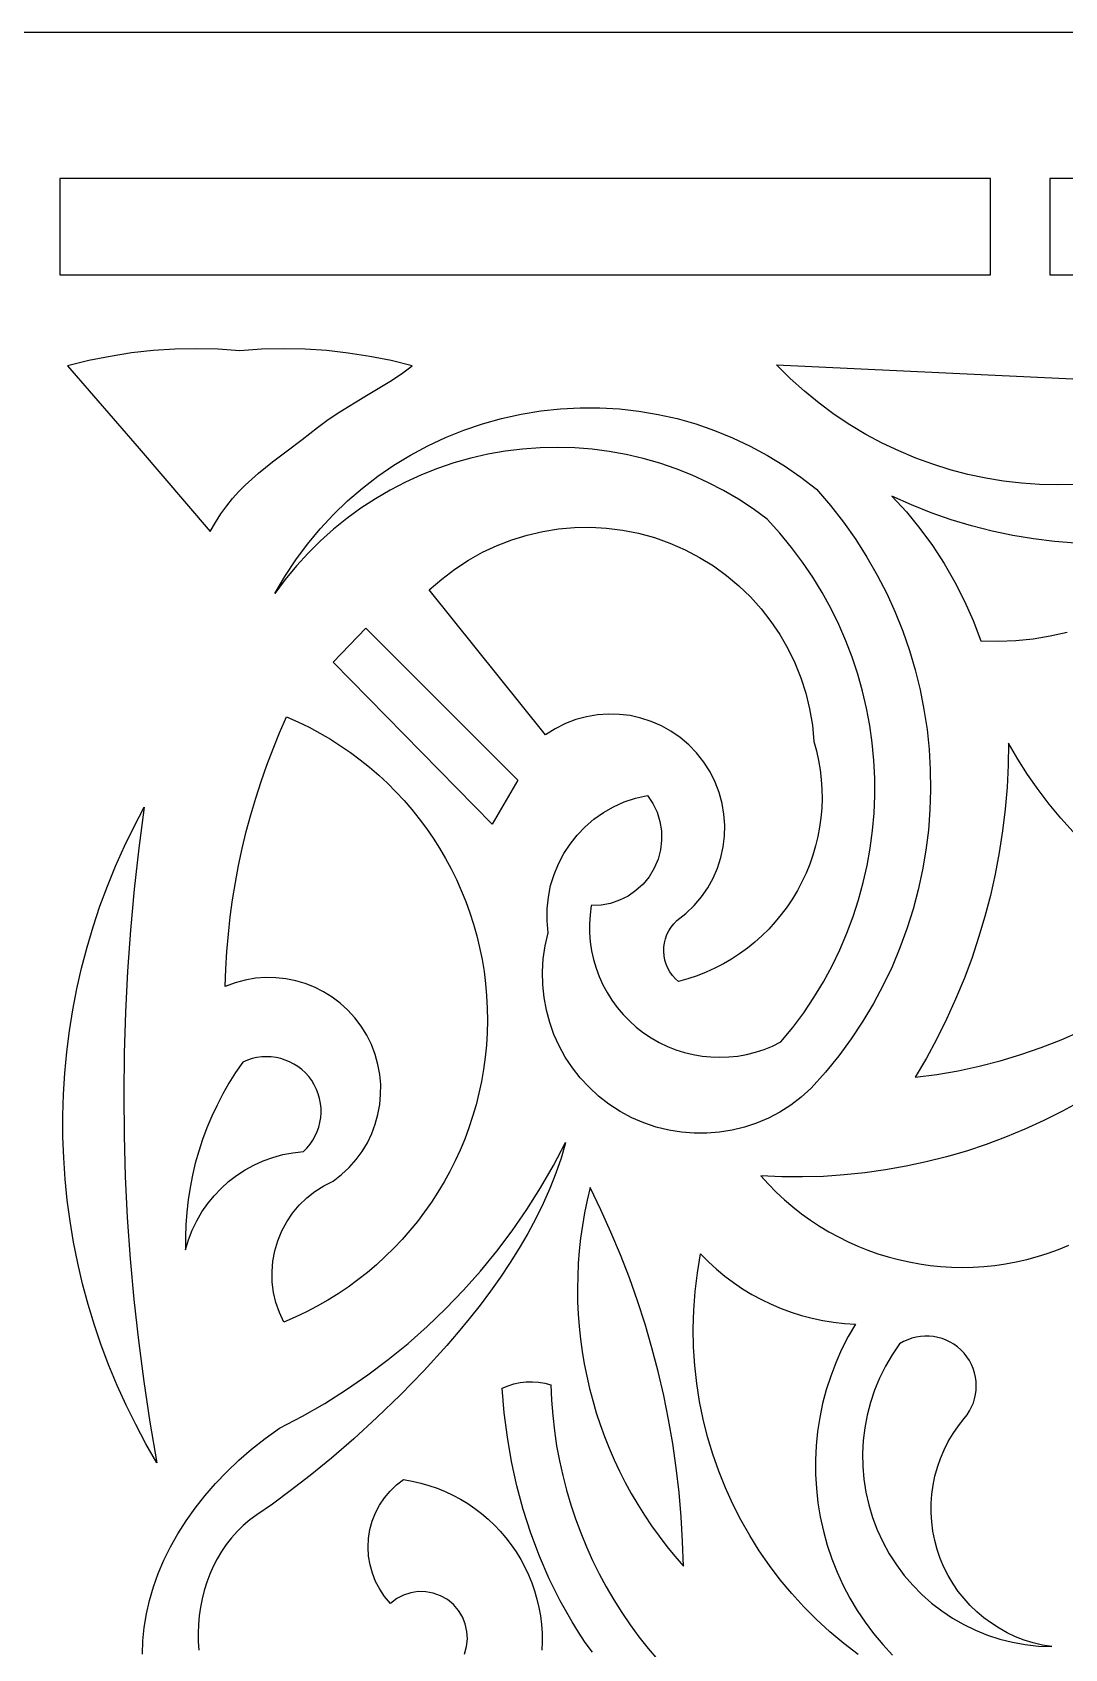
# Model space of a CAD drawing. Header units: millimetres. Extents: x 1813 to 2221, y -1379 to -1272.
# Drawn here: x 2017.4 to 2060.8, y -1339.8 to -1271.9 of the extents above; entities that cross this region are included whole.
import ezdxf

# ---------------------------------------------------------------- set-up
doc = ezdxf.new("R2010")
doc.units = ezdxf.units.MM
doc.header["$MEASUREMENT"] = 0

msp = doc.modelspace()

# ---------------------------------------------------------------- linework, layer by layer
for points in [[(1813.433594, -1271.888062), (2017.395752, -1271.888062), (2221.357666, -1271.888062)], [(2024.878418, -1292.865845), (2025.096924, -1292.478638), (2025.326904, -1292.119751), (2025.567383, -1291.786499), (2025.818115, -1291.475952), (2026.078369, -1291.185425), (2026.347412, -1290.911865), (2026.909424, -1290.404785), (2027.499512, -1289.931885), (2028.112549, -1289.470581), (2028.743652, -1288.998169), (2029.387695, -1288.491821), (2029.829346, -1288.158691), (2030.317871, -1287.833008), (2031.373291, -1287.194946), (2032.429443, -1286.557983), (2032.919189, -1286.233887), (2033.362549, -1285.902832), (2032.474609, -1285.682007), (2031.579102, -1285.501343), (2030.677002, -1285.361084), (2029.770264, -1285.261108), (2028.859863, -1285.201782), (2027.94751, -1285.183228), (2027.03418, -1285.205444), (2026.121338, -1285.268555), (2025.20874, -1285.205566), (2024.295166, -1285.18335), (2023.382568, -1285.201904), (2022.472168, -1285.26123), (2021.565186, -1285.360962), (2020.663086, -1285.501221), (2019.767334, -1285.681885), (2018.879395, -1285.902832), (2021.893311, -1289.372314), (2024.878418, -1292.865479)], [(2061.264893, -1290.885864), (2060.503174, -1290.90271), (2059.741943, -1290.884277), (2058.982178, -1290.830811), (2058.225586, -1290.742188), (2057.473145, -1290.618652), (2056.726318, -1290.460205), (2055.986328, -1290.266846), (2055.254639, -1290.038574), (2054.532715, -1289.775635), (2053.821289, -1289.478027), (2053.122314, -1289.145874), (2052.436523, -1288.779053), (2051.765625, -1288.377808), (2051.111084, -1287.942017), (2050.473633, -1287.471924), (2049.85498, -1286.967529), (2049.256592, -1286.428833), (2048.679199, -1285.855957), (2071.229736, -1286.921631)], [(2050.358398, -1291.086548), (2050.947021, -1291.769531), (2051.497314, -1292.473145), (2052.008789, -1293.196167), (2052.481689, -1293.937012), (2052.91626, -1294.694336), (2053.312256, -1295.466797), (2053.669678, -1296.25293), (2053.98877, -1297.051392), (2054.269287, -1297.860718), (2054.51123, -1298.679565), (2054.714844, -1299.50647), (2054.880127, -1300.339966), (2055.006836, -1301.178833), (2055.095215, -1302.021484), (2055.14502, -1302.866699), (2055.156738, -1303.712891), (2055.129883, -1304.558838), (2055.064697, -1305.402954), (2054.961182, -1306.243896), (2054.819336, -1307.080322), (2054.63916, -1307.910767), (2054.420898, -1308.733887), (2054.164063, -1309.548218), (2053.869141, -1310.352417), (2053.535889, -1311.14502), (2053.164307, -1311.924561), (2052.754395, -1312.689819), (2052.306396, -1313.439331), (2051.820313, -1314.171509), (2051.295898, -1314.885254), (2050.733154, -1315.578857), (2050.132568, -1316.251221), (2049.717041, -1316.625488), (2049.277588, -1316.959473), (2048.81665, -1317.25293), (2048.336914, -1317.505371), (2047.841309, -1317.716553), (2047.332275, -1317.88623), (2046.812744, -1318.014038), (2046.2854, -1318.099609), (2045.752686, -1318.142578), (2045.217529, -1318.142578), (2044.682861, -1318.099609), (2044.150879, -1318.012939), (2043.624756, -1317.882446), (2043.106934, -1317.707764), (2042.600098, -1317.488647), (2042.107178, -1317.224731), (2041.638184, -1316.920532), (2041.20166, -1316.582764), (2040.798584, -1316.213623), (2040.43042, -1315.815918), (2040.0979, -1315.39209), (2039.802002, -1314.944458), (2039.543701, -1314.47583), (2039.324219, -1313.988647), (2039.144531, -1313.485474), (2039.005371, -1312.96875), (2038.908203, -1312.44104), (2038.854004, -1311.904907), (2038.843262, -1311.362915), (2038.877686, -1310.817505), (2038.957764, -1310.27124), (2039.084961, -1309.726685), (2039.036133, -1309.215942), (2039.037842, -1308.712036), (2039.088379, -1308.217896), (2039.185547, -1307.736206), (2039.327393, -1307.269897), (2039.511963, -1306.821655), (2039.737061, -1306.394287), (2040.000732, -1305.990601), (2040.301025, -1305.613281), (2040.635986, -1305.265259), (2041.003418, -1304.949219), (2041.401611, -1304.667969), (2041.828125, -1304.424438), (2042.281494, -1304.221191), (2042.759277, -1304.061279), (2043.259766, -1303.947144), (2043.487061, -1304.29126), (2043.660645, -1304.658569), (2043.779541, -1305.042847), (2043.84375, -1305.438354), (2043.852295, -1305.838867), (2043.804932, -1306.238403), (2043.700928, -1306.630981), (2043.539795, -1307.01062), (2043.325928, -1307.363403), (2043.068359, -1307.677368), (2042.771973, -1307.949585), (2042.441895, -1308.176758), (2042.08374, -1308.355835), (2041.702393, -1308.484009), (2041.302979, -1308.557983), (2040.890869, -1308.574829), (2040.840576, -1308.960327), (2040.817627, -1309.344971), (2040.821777, -1309.727417), (2040.852295, -1310.106445), (2040.908936, -1310.480713), (2040.990967, -1310.848999), (2041.0979, -1311.209961), (2041.229248, -1311.562378), (2041.384277, -1311.904907), (2041.562744, -1312.236328), (2041.763916, -1312.55542), (2041.987549, -1312.86084), (2042.232666, -1313.151367), (2042.499268, -1313.425537), (2042.786377, -1313.682373), (2043.09375, -1313.92041), (2043.417236, -1314.136108), (2043.752197, -1314.326782), (2044.097168, -1314.49231), (2044.450684, -1314.632446), (2044.811279, -1314.747192), (2045.177979, -1314.836548), (2045.548828, -1314.900269), (2045.923096, -1314.938477), (2046.298828, -1314.950806), (2046.675049, -1314.937378), (2047.050293, -1314.897949), (2047.423096, -1314.83252), (2047.791992, -1314.741089), (2048.155762, -1314.623291), (2048.513184, -1314.47937), (2048.862793, -1314.30896), (2049.360107, -1313.702026), (2049.82373, -1313.078003), (2050.253906, -1312.437988), (2050.650635, -1311.783447), (2051.013916, -1311.115234), (2051.34375, -1310.434814), (2051.640381, -1309.743408), (2051.90332, -1309.041992), (2052.133301, -1308.331787), (2052.32959, -1307.614258), (2052.49292, -1306.890259), (2052.622803, -1306.161255), (2052.719482, -1305.428223), (2052.782959, -1304.692505), (2052.813477, -1303.955322), (2052.810791, -1303.217651), (2052.774902, -1302.480957), (2052.706055, -1301.746338), (2052.604248, -1301.014893), (2052.469238, -1300.287964), (2052.301514, -1299.566772), (2052.10083, -1298.852295), (2051.867188, -1298.145874), (2051.600586, -1297.44873), (2051.30127, -1296.761963), (2050.968994, -1296.086792), (2050.604004, -1295.424561), (2050.206299, -1294.776245), (2049.776123, -1294.143188), (2049.312988, -1293.526611), (2048.817139, -1292.927612), (2048.288818, -1292.347412), (2047.692627, -1291.910522), (2047.077881, -1291.50647), (2046.445801, -1291.135498), (2045.797852, -1290.798096), (2045.135254, -1290.494385), (2044.459229, -1290.224854), (2043.771484, -1289.989868), (2043.073242, -1289.789795), (2042.365967, -1289.624878), (2041.650635, -1289.495605), (2040.928955, -1289.402222), (2040.202148, -1289.345093), (2039.47168, -1289.324585), (2038.73877, -1289.341064), (2038.004883, -1289.394897), (2037.27124, -1289.48645), (2036.543457, -1289.615356), (2035.826416, -1289.780396), (2035.121338, -1289.980713), (2034.429443, -1290.215698), (2033.751953, -1290.484497), (2033.090088, -1290.786499), (2032.444824, -1291.120972), (2031.817383, -1291.487183), (2031.209229, -1291.884277), (2030.621338, -1292.311646), (2030.054932, -1292.768433), (2029.51123, -1293.254028), (2028.991455, -1293.7677), (2028.496582, -1294.308594), (2028.028076, -1294.876099), (2027.587158, -1295.469482), (2028.010498, -1294.746338), (2028.470703, -1294.051514), (2028.966309, -1293.386353), (2029.49585, -1292.751709), (2030.057861, -1292.148804), (2030.650635, -1291.578735), (2031.272705, -1291.04248), (2031.922607, -1290.541382), (2032.598877, -1290.076416), (2033.300049, -1289.648682), (2034.024414, -1289.259155), (2034.770508, -1288.90918), (2035.536865, -1288.599731), (2036.322021, -1288.332031), (2037.124268, -1288.106934), (2037.942383, -1287.925781), (2038.769531, -1287.790283), (2039.598389, -1287.701416), (2040.426758, -1287.658569), (2041.253418, -1287.661377), (2042.076172, -1287.709351), (2042.893311, -1287.802002), (2043.703125, -1287.938965), (2044.503662, -1288.119629), (2045.293213, -1288.34375), (2046.069824, -1288.610596), (2046.831787, -1288.9198), (2047.577393, -1289.271118), (2048.304688, -1289.663818), (2049.011719, -1290.097534), (2049.697021, -1290.571777), (2050.358398, -1291.086182)], [(2061.249023, -1293.346436), (2060.364746, -1293.279541), (2059.484375, -1293.174316), (2058.609131, -1293.030762), (2057.740234, -1292.849121), (2056.878662, -1292.629272), (2056.026123, -1292.371582), (2055.183594, -1292.07605), (2054.352539, -1291.74292), (2053.53418, -1291.372192), (2054.142578, -1292.036377), (2054.712402, -1292.731201), (2055.242676, -1293.454956), (2055.732422, -1294.205933), (2056.180176, -1294.982544), (2056.585449, -1295.782959), (2056.946777, -1296.605713), (2057.263184, -1297.44873), (2058.004883, -1297.466919), (2058.740967, -1297.439209), (2059.469971, -1297.366577), (2060.189697, -1297.249878), (2060.898193, -1297.089966)], [(2058.43335, -1301.749023), (2058.418945, -1302.67627), (2058.372803, -1303.600586), (2058.295166, -1304.52124), (2058.186035, -1305.437256), (2058.045898, -1306.348022), (2057.874756, -1307.252563), (2057.672852, -1308.150269), (2057.440674, -1309.040283), (2057.177979, -1309.921875), (2056.885498, -1310.794189), (2056.562988, -1311.656616), (2056.210938, -1312.508057), (2055.829346, -1313.348022), (2055.418701, -1314.175537), (2054.979248, -1314.98999), (2054.510986, -1315.790527), (2055.417236, -1315.671997), (2056.31543, -1315.517212), (2057.204346, -1315.326416), (2058.083008, -1315.10022), (2058.950439, -1314.839111), (2059.80542, -1314.543457), (2060.646973, -1314.213867), (2061.474365, -1313.850586)], [(2061.153809, -1305.477539), (2060.637939, -1304.909058), (2060.145996, -1304.318359), (2059.678467, -1303.706299), (2059.236816, -1303.073608), (2058.821045, -1302.420776), (2058.432617, -1301.748535)], [(2022.104736, -1304.448242), (2021.875732, -1306.165039), (2021.681885, -1307.884888), (2021.522949, -1309.6073), (2021.398926, -1311.331665), (2021.310059, -1313.057495), (2021.255859, -1314.78418), (2021.236816, -1316.511353), (2021.252686, -1318.238403), (2021.303467, -1319.964722), (2021.38916, -1321.689819), (2021.51001, -1323.413208), (2021.665527, -1325.134277), (2021.855957, -1326.852539), (2022.081299, -1328.567505), (2022.341553, -1330.278687), (2022.636719, -1331.985352), (2022.174805, -1331.189575), (2021.741455, -1330.382324), (2021.33667, -1329.564331), (2020.960449, -1328.73645), (2020.613037, -1327.899292), (2020.294189, -1327.053711), (2020.003906, -1326.200195), (2019.742432, -1325.339722), (2019.509521, -1324.4729), (2019.30542, -1323.600464), (2019.129883, -1322.723022), (2018.983154, -1321.841553), (2018.865234, -1320.956543), (2018.776123, -1320.068726), (2018.715576, -1319.179077), (2018.684082, -1318.287964), (2018.681152, -1317.396484), (2018.707275, -1316.505005), (2018.761963, -1315.614502), (2018.845703, -1314.725586), (2018.958252, -1313.838989), (2019.099609, -1312.955566), (2019.269775, -1312.075806), (2019.468994, -1311.200562), (2019.697266, -1310.330566), (2019.954102, -1309.466553), (2020.240234, -1308.609131), (2020.555176, -1307.759155), (2020.898926, -1306.917358), (2021.271973, -1306.084351), (2021.673828, -1305.260864), (2022.104736, -1304.447754)], [(2026.243896, -1315.15625), (2025.944336, -1315.591431), (2025.663818, -1316.037354), (2025.402588, -1316.493164), (2025.160645, -1316.958252), (2024.938232, -1317.432129), (2024.735596, -1317.914063), (2024.552979, -1318.403564), (2024.390381, -1318.89978), (2024.248047, -1319.402344), (2024.126465, -1319.9104), (2024.025391, -1320.42334), (2023.945313, -1320.940674), (2023.88623, -1321.46167), (2023.848633, -1321.985718), (2023.832275, -1322.512207), (2023.837891, -1323.040527), (2023.964355, -1322.616699), (2024.122559, -1322.209229), (2024.310547, -1321.819214), (2024.5271, -1321.447754), (2024.770508, -1321.096436), (2025.039307, -1320.766357), (2025.332031, -1320.45874), (2025.647217, -1320.174927), (2025.983154, -1319.916138), (2026.338623, -1319.683716), (2026.71167, -1319.478882), (2027.101318, -1319.302979), (2027.505615, -1319.157104), (2027.923096, -1319.042725), (2028.352295, -1318.960938), (2028.791992, -1318.913086), (2028.941406, -1318.763184), (2029.074463, -1318.602905), (2029.190918, -1318.433228), (2029.290771, -1318.255493), (2029.373779, -1318.070923), (2029.439697, -1317.880737), (2029.48877, -1317.686035), (2029.520752, -1317.488037), (2029.535156, -1317.288208), (2029.532227, -1317.087402), (2029.511719, -1316.886963), (2029.473389, -1316.688232), (2029.417236, -1316.49231), (2029.343018, -1316.300293), (2029.250732, -1316.113647), (2029.139893, -1315.93335), (2029.013428, -1315.764038), (2028.874268, -1315.609253), (2028.723389, -1315.469482), (2028.562256, -1315.344971), (2028.391602, -1315.235962), (2028.213135, -1315.142944), (2028.027588, -1315.06604), (2027.836426, -1315.005615), (2027.640625, -1314.962158), (2027.44165, -1314.935791), (2027.240234, -1314.92688), (2027.038086, -1314.935791), (2026.835938, -1314.962891), (2026.635254, -1315.008301), (2026.437012, -1315.07251), (2026.242676, -1315.155762)], [(2061.471191, -1316.78833), (2060.699707, -1317.212769), (2059.915039, -1317.607788), (2059.11792, -1317.973145), (2058.309326, -1318.308716), (2057.490234, -1318.614258), (2056.661377, -1318.889648), (2055.823486, -1319.134644), (2054.977539, -1319.348999), (2054.124268, -1319.532471), (2053.264648, -1319.685059), (2052.399658, -1319.806396), (2051.530029, -1319.89624), (2050.656494, -1319.95459), (2049.779785, -1319.981201), (2048.901367, -1319.97583), (2048.021484, -1319.938232), (2048.34082, -1320.287354), (2048.672363, -1320.620605), (2049.015137, -1320.937866), (2049.368896, -1321.238892), (2049.732666, -1321.523682), (2050.106201, -1321.792114), (2050.489014, -1322.044067), (2050.880371, -1322.279419), (2051.279541, -1322.498169), (2051.686279, -1322.699951), (2052.100098, -1322.884888), (2052.52002, -1323.052734), (2052.945801, -1323.203369), (2053.376953, -1323.336792), (2053.812744, -1323.452759), (2054.252686, -1323.55127), (2054.696045, -1323.632202), (2055.142578, -1323.695435), (2055.591553, -1323.740723), (2056.04248, -1323.768066), (2056.494629, -1323.777466), (2056.947754, -1323.768555), (2057.400879, -1323.741455), (2057.854004, -1323.695801), (2058.305908, -1323.631714), (2058.756592, -1323.549072), (2059.205322, -1323.447632), (2059.651367, -1323.327271), (2060.094482, -1323.187988), (2060.533691, -1323.029663), (2060.968994, -1322.852173)], [(2022.030273, -1340.033569), (2022.045898, -1339.4729), (2022.100098, -1338.908325), (2022.192139, -1338.341309), (2022.321777, -1337.773315), (2022.488525, -1337.205933), (2022.69165, -1336.640381), (2022.930664, -1336.078247), (2023.205322, -1335.520996), (2023.514648, -1334.970215), (2023.858643, -1334.427124), (2024.236328, -1333.893311), (2024.647705, -1333.370239), (2025.091553, -1332.859253), (2025.568115, -1332.362061), (2026.076416, -1331.879883), (2026.615967, -1331.414307), (2027.186279, -1330.966675), (2027.786865, -1330.538574), (2028.750977, -1330.033203), (2029.690674, -1329.490967), (2030.605713, -1328.912598), (2031.494873, -1328.299072), (2032.357178, -1327.651245), (2033.19165, -1326.970215), (2033.997803, -1326.256836), (2034.77417, -1325.512085), (2035.520264, -1324.736694), (2036.234863, -1323.931763), (2036.916992, -1323.098267), (2037.566162, -1322.236938), (2038.180908, -1321.348877), (2038.760742, -1320.434937), (2039.304443, -1319.496094), (2039.811279, -1318.533203)], [(2039.811279, -1318.533325), (2039.816162, -1318.540161), (2039.629395, -1319.183838), (2039.408447, -1319.825073), (2039.155518, -1320.463257), (2038.872314, -1321.097534), (2038.561279, -1321.727051), (2038.224121, -1322.351196), (2037.862793, -1322.969116), (2037.479492, -1323.5802), (2037.075928, -1324.183472), (2036.654297, -1324.778198), (2036.216553, -1325.36377), (2035.764893, -1325.939331), (2035.300781, -1326.50415), (2034.82666, -1327.057495), (2033.855957, -1328.126465), (2032.868652, -1329.140137), (2031.880615, -1330.092529), (2030.907715, -1330.977661), (2029.966064, -1331.789185), (2029.071533, -1332.520996), (2028.23999, -1333.167358), (2027.487305, -1333.721802), (2026.82959, -1334.178345), (2026.536621, -1334.391235), (2026.261963, -1334.623169), (2026.005859, -1334.872803), (2025.768066, -1335.139038), (2025.548828, -1335.420288), (2025.348389, -1335.715454), (2025.16626, -1336.023193), (2025.00293, -1336.342163), (2024.858154, -1336.671021), (2024.731934, -1337.008667), (2024.624512, -1337.353516), (2024.535645, -1337.704468), (2024.465576, -1338.060059), (2024.414063, -1338.419067), (2024.381592, -1338.780273), (2024.367676, -1339.142334), (2024.372559, -1339.503784), (2024.396484, -1339.863525)], [(2040.841064, -1320.428711), (2040.716797, -1320.956665), (2040.609619, -1321.486328), (2040.518799, -1322.017212), (2040.444824, -1322.54895), (2040.387451, -1323.081177), (2040.346436, -1323.613647), (2040.321777, -1324.145874), (2040.313477, -1324.67749), (2040.321289, -1325.208252), (2040.345215, -1325.737793), (2040.38501, -1326.265503), (2040.440918, -1326.791382), (2040.512695, -1327.314697), (2040.600098, -1327.835449), (2040.703369, -1328.353027), (2040.822021, -1328.867188), (2040.956055, -1329.377441), (2041.105713, -1329.883545), (2041.270508, -1330.385132), (2041.450684, -1330.881836), (2041.645996, -1331.373169), (2041.856201, -1331.859009), (2042.081299, -1332.338745), (2042.321533, -1332.812134), (2042.576172, -1333.278809), (2042.845703, -1333.738403), (2043.129883, -1334.190674), (2043.428467, -1334.63501), (2043.741455, -1335.071167), (2044.068848, -1335.498901), (2044.4104, -1335.917603), (2044.766113, -1336.327148), (2044.734863, -1335.29187), (2044.674316, -1334.259399), (2044.584717, -1333.230225), (2044.466309, -1332.204956), (2044.318848, -1331.184204), (2044.142822, -1330.168701), (2043.938477, -1329.158813), (2043.705566, -1328.155396), (2043.44458, -1327.158813), (2043.155273, -1326.169922), (2042.838379, -1325.189087), (2042.493652, -1324.217041), (2042.121338, -1323.254272), (2041.72168, -1322.301514), (2041.294434, -1321.359375), (2040.840332, -1320.428345)], [(2052.116699, -1340.041016), (2051.508789, -1339.578125), (2050.924561, -1339.089722), (2050.36499, -1338.577026), (2049.830322, -1338.040894), (2049.321533, -1337.482544), (2048.838867, -1336.90271), (2048.383301, -1336.302734), (2047.955322, -1335.683472), (2047.55542, -1335.046021), (2047.184326, -1334.391357), (2046.842529, -1333.720581), (2046.531006, -1333.034668), (2046.25, -1332.334717), (2046.000244, -1331.621704), (2045.782227, -1330.896606), (2045.596924, -1330.160645), (2045.44458, -1329.414673), (2045.325928, -1328.65979), (2045.241699, -1327.896973), (2045.192383, -1327.127319), (2045.178711, -1326.351929), (2045.201172, -1325.571655), (2045.260254, -1324.78772), (2045.356934, -1324.000977), (2045.491699, -1323.212524), (2045.816895, -1323.541504), (2046.156494, -1323.852661), (2046.509766, -1324.145752), (2046.875732, -1324.420532), (2047.253662, -1324.676514), (2047.643066, -1324.913452), (2048.042969, -1325.130981), (2048.452881, -1325.328735), (2048.871582, -1325.506348), (2049.298828, -1325.663696), (2049.733643, -1325.800171), (2050.175293, -1325.915649), (2050.623291, -1326.009644), (2051.076416, -1326.081909), (2051.53418, -1326.13208), (2051.996094, -1326.15979), (2051.691162, -1326.688477), (2051.41626, -1327.22998), (2051.171387, -1327.782837), (2050.957275, -1328.346069), (2050.773438, -1328.918213), (2050.620361, -1329.498169), (2050.498047, -1330.084473), (2050.406738, -1330.676025), (2050.34668, -1331.271606), (2050.318115, -1331.869873), (2050.320801, -1332.469604), (2050.355469, -1333.06958), (2050.421631, -1333.668457), (2050.52002, -1334.265015), (2050.650635, -1334.858032), (2050.813477, -1335.446167), (2051.007568, -1336.02478), (2051.231201, -1336.589355), (2051.483643, -1337.138916), (2051.763672, -1337.672485), (2052.070557, -1338.189087), (2052.403809, -1338.687866), (2052.762207, -1339.167847), (2053.14502, -1339.62793), (2053.551514, -1340.067383)], [(2060.251709, -1339.71106), (2059.85791, -1339.644897), (2059.472412, -1339.552856), (2059.096924, -1339.435913), (2058.731934, -1339.294556), (2058.378662, -1339.130005), (2058.03833, -1338.942749), (2057.71167, -1338.733765), (2057.399902, -1338.503906), (2057.104004, -1338.253906), (2056.825195, -1337.984497), (2056.564209, -1337.696777), (2056.322266, -1337.391235), (2056.100342, -1337.06897), (2055.899414, -1336.730591), (2055.720459, -1336.377075), (2055.564941, -1336.009155), (2055.43457, -1335.63147), (2055.331299, -1335.249146), (2055.254395, -1334.863159), (2055.204102, -1334.475098), (2055.179932, -1334.086182), (2055.181641, -1333.697754), (2055.208984, -1333.310913), (2055.261963, -1332.927246), (2055.340088, -1332.547852), (2055.443359, -1332.174072), (2055.571533, -1331.807251), (2055.724121, -1331.44873), (2055.901123, -1331.099731), (2056.102295, -1330.761597), (2056.327393, -1330.435547), (2056.576172, -1330.122925), (2056.694824, -1329.970825), (2056.797363, -1329.811035), (2056.884033, -1329.644531), (2056.95459, -1329.472656), (2057.009521, -1329.296387), (2057.04834, -1329.116821), (2057.071289, -1328.935059), (2057.078369, -1328.752441), (2057.06958, -1328.569702), (2057.044922, -1328.388184), (2057.004395, -1328.208984), (2056.947998, -1328.033203), (2056.875732, -1327.861938), (2056.787598, -1327.696167), (2056.683594, -1327.537231), (2056.563721, -1327.386108), (2056.430664, -1327.24646), (2056.287842, -1327.12146), (2056.135986, -1327.011108), (2055.976318, -1326.915771), (2055.810303, -1326.835449), (2055.638428, -1326.770508), (2055.462158, -1326.720825), (2055.282471, -1326.686646), (2055.100586, -1326.668335), (2054.917236, -1326.665771), (2054.734131, -1326.679321), (2054.552002, -1326.708984), (2054.371826, -1326.755005), (2054.195068, -1326.817627), (2054.022461, -1326.896851), (2053.855225, -1326.99292), (2053.538574, -1327.455688), (2053.257568, -1327.935303), (2053.012207, -1328.429565), (2052.802734, -1328.936768), (2052.629395, -1329.454712), (2052.492188, -1329.981689), (2052.391357, -1330.515625), (2052.327148, -1331.054688), (2052.299805, -1331.596802), (2052.309326, -1332.140015), (2052.355713, -1332.682495), (2052.439453, -1333.22229), (2052.560547, -1333.757446), (2052.719238, -1334.285889), (2052.915527, -1334.805908), (2053.149658, -1335.31543), (2053.419189, -1335.807129), (2053.719482, -1336.274902), (2054.049316, -1336.717407), (2054.406738, -1337.133667), (2054.790283, -1337.522705), (2055.197998, -1337.883545), (2055.628662, -1338.214966), (2056.080078, -1338.516113), (2056.551025, -1338.786011), (2057.039795, -1339.023438), (2057.544678, -1339.227539), (2058.063721, -1339.397095), (2058.595703, -1339.53125), (2059.138916, -1339.629028), (2059.691406, -1339.689209), (2060.251709, -1339.710815)], [(2040.939209, -1339.949219), (2040.643311, -1339.53418), (2040.359863, -1339.109863), (2040.088623, -1338.676636), (2039.58252, -1337.7854), (2039.124512, -1336.864136), (2038.714355, -1335.916504), (2038.351563, -1334.946289), (2038.035889, -1333.957031), (2037.76709, -1332.952393), (2037.544434, -1331.936279), (2037.36792, -1330.912109), (2037.236816, -1329.883789), (2037.150879, -1328.854858), (2037.394531, -1328.751221), (2037.64502, -1328.671875), (2037.900635, -1328.617065), (2038.159912, -1328.586914), (2038.420654, -1328.581665), (2038.681396, -1328.601196), (2038.939941, -1328.645874), (2039.195068, -1328.71582), (2039.222168, -1329.364258), (2039.271729, -1330.008301), (2039.343994, -1330.647095), (2039.437988, -1331.280518), (2039.553955, -1331.907837), (2039.691406, -1332.528809), (2039.849854, -1333.1427), (2040.029053, -1333.749146), (2040.22876, -1334.347656), (2040.44873, -1334.937744), (2040.688477, -1335.518921), (2040.947754, -1336.09082), (2041.226318, -1336.65271), (2041.523682, -1337.204346), (2041.8396, -1337.745239), (2042.174072, -1338.27478), (2042.526367, -1338.79248), (2042.89624, -1339.297974), (2043.283447, -1339.790771), (2043.687744, -1340.270264)], [(2035.560059, -1340.029419), (2035.651123, -1339.711426), (2035.686768, -1339.389648), (2035.668701, -1339.070313), (2035.599121, -1338.76001), (2035.47998, -1338.46521), (2035.313232, -1338.192261), (2035.10083, -1337.947754), (2034.844727, -1337.738037), (2034.557129, -1337.574707), (2034.252686, -1337.464478), (2033.938232, -1337.406982), (2033.620117, -1337.401733), (2033.305664, -1337.448242), (2033.000977, -1337.546265), (2032.713379, -1337.69519), (2032.449463, -1337.894531), (2032.207275, -1337.608398), (2031.999512, -1337.300415), (2031.826904, -1336.973633), (2031.690674, -1336.631104), (2031.591797, -1336.276001), (2031.53125, -1335.911377), (2031.510254, -1335.540283), (2031.529541, -1335.165771), (2031.589844, -1334.795776), (2031.688965, -1334.4375), (2031.824951, -1334.093872), (2031.996582, -1333.7677), (2032.202148, -1333.46167), (2032.439697, -1333.178711), (2032.708008, -1332.921509), (2033.005127, -1332.692749), (2033.366211, -1332.756104), (2033.72168, -1332.838257), (2034.070801, -1332.938843), (2034.412842, -1333.057373), (2034.747314, -1333.193481), (2035.073486, -1333.346802), (2035.390625, -1333.516968), (2035.697998, -1333.703369), (2035.995361, -1333.905762), (2036.281738, -1334.123779), (2036.556641, -1334.356689), (2036.819092, -1334.604492), (2037.069092, -1334.866455), (2037.30542, -1335.142456), (2037.527588, -1335.431763), (2037.734863, -1335.734131), (2037.926025, -1336.047363), (2038.098877, -1336.368652), (2038.253906, -1336.697266), (2038.390625, -1337.032471), (2038.509033, -1337.373535), (2038.609131, -1337.719727), (2038.69043, -1338.070313), (2038.753418, -1338.424316), (2038.797363, -1338.78125), (2038.82251, -1339.140259), (2038.828613, -1339.500488), (2038.815918, -1339.861328)]]:
    msp.add_lwpolyline(points)
for points in [[(2018.555176, -1278.029785), (2018.555176, -1282.079834), (2057.669922, -1282.079834), (2057.669922, -1278.029785)], [(2060.169189, -1278.029785), (2060.169189, -1282.079834), (2099.282715, -1282.079834), (2099.282715, -1278.029785)], [(2034.084717, -1295.317017), (2034.605957, -1294.856934), (2035.153564, -1294.439453), (2035.725342, -1294.065186), (2036.318359, -1293.734497), (2036.930664, -1293.447998), (2037.55957, -1293.206177), (2038.202148, -1293.009399), (2038.856445, -1292.858154), (2039.519531, -1292.753174), (2040.189209, -1292.69458), (2040.862793, -1292.683228), (2041.537598, -1292.71936), (2042.211426, -1292.803467), (2042.881592, -1292.936279), (2043.545654, -1293.118042), (2044.200928, -1293.349243), (2044.838135, -1293.627197), (2045.447754, -1293.947266), (2046.028564, -1294.307373), (2046.578857, -1294.705444), (2047.096924, -1295.139526), (2047.581787, -1295.6073), (2048.031494, -1296.106812), (2048.444824, -1296.635986), (2048.820068, -1297.192749), (2049.155762, -1297.775024), (2049.450439, -1298.380737), (2049.702637, -1299.007813), (2049.910645, -1299.654175), (2050.073486, -1300.317749), (2050.188965, -1300.99646), (2050.256104, -1301.688232), (2050.36377, -1302.082397), (2050.450928, -1302.479736), (2050.517578, -1302.879395), (2050.563965, -1303.28064), (2050.589844, -1303.682739), (2050.595703, -1304.084961), (2050.581299, -1304.48645), (2050.546875, -1304.886475), (2050.492432, -1305.284302), (2050.418213, -1305.679077), (2050.324219, -1306.070068), (2050.210449, -1306.456665), (2050.076904, -1306.837891), (2049.924072, -1307.213135), (2049.751709, -1307.581665), (2049.560059, -1307.942505), (2049.350342, -1308.293213), (2049.124023, -1308.631226), (2048.881836, -1308.956055), (2048.624512, -1309.267334), (2048.352295, -1309.564575), (2048.066162, -1309.84729), (2047.766602, -1310.11499), (2047.454102, -1310.367188), (2047.129395, -1310.603394), (2046.793213, -1310.823242), (2046.445801, -1311.026245), (2046.088135, -1311.211914), (2045.720703, -1311.379761), (2045.344238, -1311.529297), (2044.958984, -1311.660034), (2044.565918, -1311.771729), (2044.429443, -1311.649048), (2044.307861, -1311.513428), (2044.202393, -1311.366211), (2044.113281, -1311.209106), (2044.041504, -1311.043213), (2043.987793, -1310.870239), (2043.952637, -1310.691406), (2043.937256, -1310.508301), (2043.942139, -1310.324707), (2043.966309, -1310.144287), (2044.009766, -1309.968506), (2044.071289, -1309.798706), (2044.150635, -1309.636475), (2044.247314, -1309.483276), (2044.360352, -1309.340576), (2044.489746, -1309.209839), (2044.874268, -1308.907227), (2045.219482, -1308.573853), (2045.525146, -1308.213013), (2045.790771, -1307.828003), (2046.015137, -1307.422241), (2046.198486, -1306.999023), (2046.3396, -1306.56189), (2046.438232, -1306.113892), (2046.493652, -1305.658569), (2046.505371, -1305.199341), (2046.4729, -1304.73938), (2046.395508, -1304.282104), (2046.272949, -1303.830811), (2046.104248, -1303.388916), (2045.888916, -1302.959839), (2045.626465, -1302.546875), (2045.323975, -1302.162476), (2044.990723, -1301.817139), (2044.629883, -1301.511475), (2044.244873, -1301.245972), (2043.839111, -1301.021484), (2043.416016, -1300.838257), (2042.97876, -1300.697021), (2042.530762, -1300.598389), (2042.075439, -1300.542969), (2041.616211, -1300.531128), (2041.156006, -1300.563477), (2040.69873, -1300.640747), (2040.247559, -1300.76355), (2039.805664, -1300.932129), (2039.376465, -1301.147461), (2038.963379, -1301.40979)], [(2031.416504, -1296.9198), (2037.80835, -1303.310425), (2036.721191, -1305.151855), (2030.038574, -1298.357422)], [(2030.047363, -1320.151123), (2030.400146, -1319.877441), (2030.720459, -1319.576782), (2031.007568, -1319.251831), (2031.260986, -1318.905273), (2031.480225, -1318.539795), (2031.664307, -1318.157837), (2031.812988, -1317.762329), (2031.925537, -1317.355713), (2032.001221, -1316.940552), (2032.039795, -1316.519775), (2032.040283, -1316.095703), (2032.002197, -1315.671265), (2031.925049, -1315.248901), (2031.808105, -1314.831421), (2031.650879, -1314.421265), (2031.452881, -1314.02124), (2031.218018, -1313.641479), (2030.953125, -1313.291138), (2030.660645, -1312.971191), (2030.343018, -1312.682495), (2030.002686, -1312.425781), (2029.642578, -1312.202026), (2029.264893, -1312.012207), (2028.872559, -1311.857178), (2028.467773, -1311.737671), (2028.053467, -1311.654663), (2027.631836, -1311.609009), (2027.205811, -1311.601685), (2026.777588, -1311.633545), (2026.349854, -1311.705444), (2025.925293, -1311.818237), (2025.506592, -1311.972778), (2025.53125, -1311.240234), (2025.574463, -1310.509399), (2025.63623, -1309.78064), (2025.716309, -1309.054199), (2025.814697, -1308.330566), (2025.931641, -1307.609863), (2026.066406, -1306.8927), (2026.219482, -1306.179321), (2026.390625, -1305.469971), (2026.579834, -1304.765137), (2026.786865, -1304.065186), (2027.011719, -1303.370239), (2027.254395, -1302.680908), (2027.514648, -1301.997437), (2027.79248, -1301.320068), (2028.087891, -1300.649414), (2028.564209, -1300.859497), (2029.029297, -1301.08606), (2029.483643, -1301.328613), (2029.92627, -1301.586792), (2030.357422, -1301.860107), (2030.776367, -1302.148193), (2031.183105, -1302.450562), (2031.577393, -1302.766846), (2031.95874, -1303.096558), (2032.326904, -1303.439331), (2032.681641, -1303.794556), (2033.022705, -1304.162109), (2033.349854, -1304.54126), (2033.662842, -1304.931763), (2033.960938, -1305.33313), (2034.244385, -1305.744873), (2034.512939, -1306.166748), (2034.765869, -1306.598145), (2035.00293, -1307.038696), (2035.224365, -1307.487915), (2035.429199, -1307.945435), (2035.617676, -1308.410889), (2035.789307, -1308.883667), (2035.943848, -1309.363525), (2036.081055, -1309.849854), (2036.200439, -1310.342407), (2036.302002, -1310.840698), (2036.385254, -1311.344238), (2036.449951, -1311.852539), (2036.49585, -1312.365356), (2036.522461, -1312.88208), (2036.529785, -1313.402466), (2036.517822, -1313.922729), (2036.486328, -1314.439209), (2036.435791, -1314.951538), (2036.366455, -1315.459351), (2036.278809, -1315.962036), (2036.172607, -1316.459351), (2036.048828, -1316.950806), (2035.907227, -1317.435913), (2035.748291, -1317.914307), (2035.572266, -1318.38562), (2035.379639, -1318.849243), (2035.17041, -1319.304932), (2034.944824, -1319.752075), (2034.703613, -1320.19043), (2034.446777, -1320.619507), (2034.174561, -1321.03894), (2033.887207, -1321.44812), (2033.585205, -1321.84668), (2033.268799, -1322.234375), (2032.938232, -1322.610474), (2032.59375, -1322.974854), (2032.235596, -1323.326904), (2031.864258, -1323.66626), (2031.47998, -1323.992432), (2031.082764, -1324.305054), (2030.67334, -1324.603638), (2030.251709, -1324.887939), (2029.818115, -1325.157227), (2029.373047, -1325.411377), (2028.916748, -1325.64978), (2028.449463, -1325.871948), (2027.971436, -1326.077637), (2027.783447, -1325.674683), (2027.639404, -1325.257813), (2027.539551, -1324.830322), (2027.484131, -1324.395996), (2027.473389, -1323.958252), (2027.507568, -1323.52063), (2027.587158, -1323.08667), (2027.712158, -1322.659912), (2027.880859, -1322.248535), (2028.0896, -1321.859863), (2028.335938, -1321.496704), (2028.617432, -1321.161377), (2028.931641, -1320.856567), (2029.276367, -1320.584839), (2029.648926, -1320.348877)]]:
    msp.add_lwpolyline(points, close=True)

doc.saveas('drawing.dxf')
